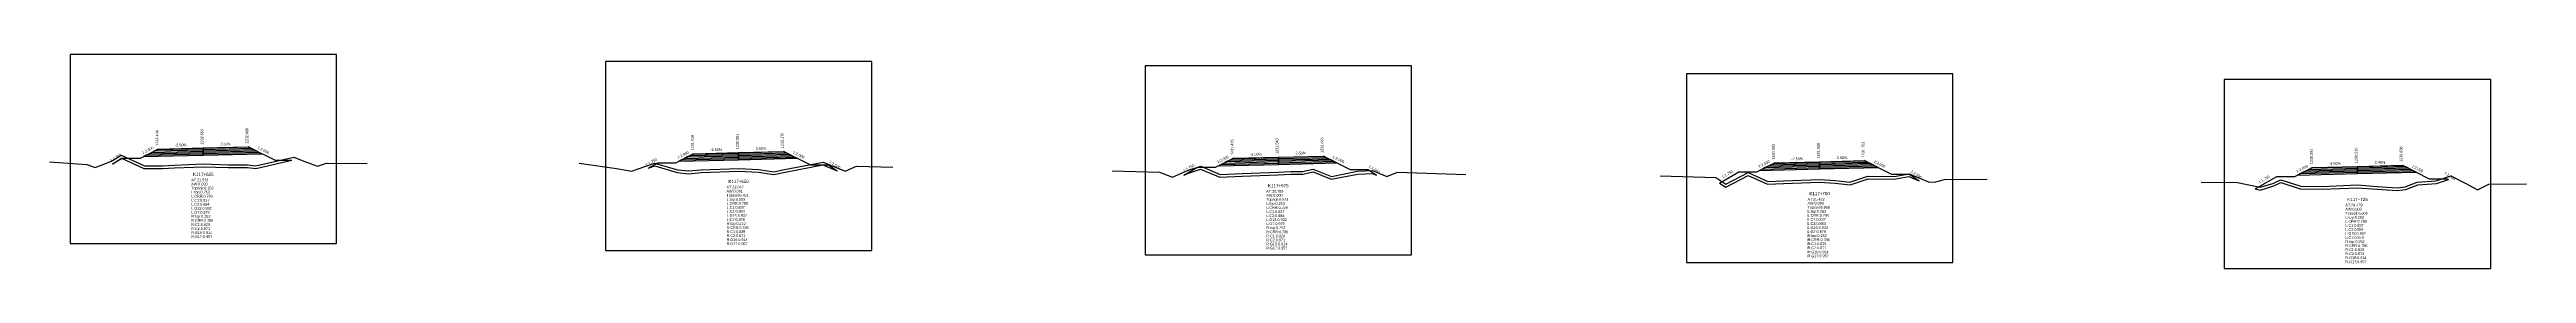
# Model space of a CAD drawing. Extents: x -7 to 78429, y 1189 to 1262.
# Drawn here: x 76019.3 to 76295.4, y 1219.2 to 1243 of the extents above; entities that cross this region are included whole.
import ezdxf
from ezdxf.enums import TextEntityAlignment as Align

# ---------------------------------------------------------------- set-up
doc = ezdxf.new("R2010")
doc.units = 0

msp = doc.modelspace()

# ---------------------------------------------------------------- linework, layer by layer
at = {"layer": 'A4_BORDER', "color": 7}
for points in [[(76021.577, 1221.955), (76051.277, 1221.955), (76051.277, 1242.955), (76021.577, 1242.955), (76021.577, 1221.955)], [(76081.245, 1221.162), (76110.945, 1221.162), (76110.945, 1242.162), (76081.245, 1242.162), (76081.245, 1221.162)], [(76141.401, 1220.69), (76171.101, 1220.69), (76171.101, 1241.69), (76141.401, 1241.69), (76141.401, 1220.69)], [(76201.735, 1219.816), (76231.435, 1219.816), (76231.435, 1240.816), (76201.735, 1240.816), (76201.735, 1219.816)], [(76261.689, 1219.159), (76291.389, 1219.159), (76291.389, 1240.159), (76261.689, 1240.159), (76261.689, 1219.159)]]:
    msp.add_lwpolyline(points, dxfattribs=at)
at = {"layer": 'CLEAR_GROUND', "color": 8}
for points in [[(76026.32, 1230.805), (76026.33, 1230.809), (76027.307, 1231.41), (76029.788, 1230.279), (76031.886, 1230.265), (76033.221, 1230.355), (76036.427, 1230.482), (76039.24, 1230.389), (76041.343, 1230.377), (76042.268, 1230.286), (76046.3, 1231.188)], [(76086.02, 1230.312), (76086.74, 1230.563), (76089.233, 1229.819), (76090.534, 1229.702), (76091.926, 1229.831), (76096.121, 1229.972), (76098.324, 1229.869), (76100.015, 1229.597), (76101.281, 1229.874), (76105.467, 1230.687), (76107.091, 1230.012)], [(76145.72, 1229.54), (76146.23, 1229.763), (76147.592, 1230.206), (76149.726, 1229.32), (76152.218, 1229.438), (76156.249, 1229.57), (76157.649, 1229.631), (76158.98, 1229.655), (76160.123, 1229.909), (76162.15, 1229.094), (76165.12, 1229.666), (76166.695, 1229.74), (76167.189, 1229.54)], [(76205.42, 1228.666), (76206.121, 1228.207), (76208.612, 1229.515), (76210.765, 1228.543), (76212.565, 1228.611), (76216.585, 1228.766), (76218.299, 1228.663), (76219.97, 1228.467), (76222.008, 1229.144), (76224.904, 1229.102), (76226.541, 1229.392), (76227.696, 1228.912)], [(76265.12, 1228.009), (76265.694, 1227.883), (76267.22, 1228.337), (76267.997, 1228.712), (76270.16, 1228.022), (76272.611, 1227.979), (76276.54, 1228.146), (76278.72, 1227.996), (76280.975, 1227.818), (76281.941, 1227.963), (76283.265, 1228.47), (76285.361, 1228.609), (76286.662, 1229.056)]]:
    msp.add_lwpolyline(points, dxfattribs=at)
at = {"layer": 'DESIGN_ROAD_TRIMMED', "color": 1}
for points in [[(76026.32, 1230.805), (76027.427, 1231.438), (76029.427, 1231.438), (76031.427, 1232.438), (76031.427, 1232.438), (76031.322, 1232.385), (76031.322, 1232.385), (76031.006, 1232.227), (76031.006, 1232.227), (76030.691, 1232.07), (76030.691, 1232.07), (76030.375, 1231.912), (76030.375, 1231.912), (76030.059, 1231.754), (76030.059, 1231.754), (76029.743, 1231.596), (76036.427, 1231.763), (76036.427, 1231.913), (76036.427, 1231.913), (76036.427, 1232.063), (76036.427, 1232.063), (76036.427, 1232.213), (76036.427, 1232.213), (76036.427, 1232.363), (76036.427, 1232.363), (76036.427, 1232.513), (76036.427, 1232.513), (76036.427, 1232.563), (76036.427, 1232.563), (76036.427, 1232.563), (76036.427, 1232.563), (76036.427, 1232.563), (76036.427, 1232.513), (76036.427, 1232.513), (76036.427, 1232.363), (76036.427, 1232.363), (76036.427, 1232.213), (76036.427, 1232.213), (76036.427, 1232.063), (76036.427, 1232.063), (76036.427, 1231.913), (76036.427, 1231.913), (76036.427, 1231.763), (76042.951, 1231.926), (76042.666, 1232.069), (76042.666, 1232.069), (76042.38, 1232.212), (76042.38, 1232.212), (76042.094, 1232.355), (76042.094, 1232.355), (76041.808, 1232.498), (76041.808, 1232.498), (76041.523, 1232.64), (76041.523, 1232.64), (76041.427, 1232.688), (76041.427, 1232.688), (76044.427, 1231.188), (76046.3, 1231.188)], [(76086.02, 1230.312), (76087.095, 1230.926), (76089.095, 1230.926), (76091.095, 1231.926), (76091.095, 1231.926), (76090.989, 1231.873), (76090.989, 1231.873), (76090.674, 1231.715), (76090.674, 1231.715), (76090.358, 1231.558), (76090.358, 1231.558), (76090.042, 1231.4), (76090.042, 1231.4), (76089.726, 1231.242), (76089.726, 1231.242), (76089.41, 1231.084), (76096.095, 1231.251), (76096.095, 1231.401), (76096.095, 1231.401), (76096.095, 1231.551), (76096.095, 1231.551), (76096.095, 1231.701), (76096.095, 1231.701), (76096.095, 1231.851), (76096.095, 1231.851), (76096.095, 1232.001), (76096.095, 1232.001), (76096.095, 1232.051), (76096.095, 1232.051), (76096.095, 1232.051), (76096.095, 1232.051), (76096.095, 1232.051), (76096.095, 1232.001), (76096.095, 1232.001), (76096.095, 1231.851), (76096.095, 1231.851), (76096.095, 1231.701), (76096.095, 1231.701), (76096.095, 1231.551), (76096.095, 1231.551), (76096.095, 1231.401), (76096.095, 1231.401), (76096.095, 1231.251), (76102.618, 1231.414), (76102.333, 1231.557), (76102.333, 1231.557), (76102.047, 1231.7), (76102.047, 1231.7), (76101.761, 1231.843), (76101.761, 1231.843), (76101.476, 1231.986), (76101.476, 1231.986), (76101.19, 1232.128), (76101.19, 1232.128), (76101.095, 1232.176), (76101.095, 1232.176), (76104.095, 1230.676), (76106.095, 1230.676), (76107.091, 1230.012)], [(76145.72, 1229.54), (76147.251, 1230.415), (76149.251, 1230.415), (76151.251, 1231.415), (76151.251, 1231.415), (76151.146, 1231.362), (76151.146, 1231.362), (76150.83, 1231.204), (76150.83, 1231.204), (76150.514, 1231.047), (76150.514, 1231.047), (76150.199, 1230.889), (76150.199, 1230.889), (76149.883, 1230.731), (76149.883, 1230.731), (76149.567, 1230.573), (76156.251, 1230.74), (76156.251, 1230.89), (76156.251, 1230.89), (76156.251, 1231.04), (76156.251, 1231.04), (76156.251, 1231.19), (76156.251, 1231.19), (76156.251, 1231.34), (76156.251, 1231.34), (76156.251, 1231.49), (76156.251, 1231.49), (76156.251, 1231.54), (76156.251, 1231.54), (76156.251, 1231.54), (76156.251, 1231.54), (76156.251, 1231.54), (76156.251, 1231.49), (76156.251, 1231.49), (76156.251, 1231.34), (76156.251, 1231.34), (76156.251, 1231.19), (76156.251, 1231.19), (76156.251, 1231.04), (76156.251, 1231.04), (76156.251, 1230.89), (76156.251, 1230.89), (76156.251, 1230.74), (76162.775, 1230.903), (76162.489, 1231.046), (76162.489, 1231.046), (76162.204, 1231.189), (76162.204, 1231.189), (76161.918, 1231.332), (76161.918, 1231.332), (76161.632, 1231.475), (76161.632, 1231.475), (76161.347, 1231.617), (76161.347, 1231.617), (76161.251, 1231.665), (76161.251, 1231.665), (76164.251, 1230.165), (76166.251, 1230.165), (76167.189, 1229.54)], [(76205.42, 1228.666), (76207.585, 1229.903), (76209.585, 1229.903), (76211.585, 1230.903), (76211.585, 1230.903), (76211.479, 1230.85), (76211.479, 1230.85), (76211.163, 1230.692), (76211.163, 1230.692), (76210.848, 1230.535), (76210.848, 1230.535), (76210.532, 1230.377), (76210.532, 1230.377), (76210.216, 1230.219), (76210.216, 1230.219), (76209.9, 1230.061), (76216.585, 1230.228), (76216.585, 1230.378), (76216.585, 1230.378), (76216.585, 1230.528), (76216.585, 1230.528), (76216.585, 1230.678), (76216.585, 1230.678), (76216.585, 1230.828), (76216.585, 1230.828), (76216.585, 1230.978), (76216.585, 1230.978), (76216.585, 1231.028), (76216.585, 1231.028), (76216.585, 1231.028), (76216.585, 1231.028), (76216.585, 1231.028), (76216.585, 1230.978), (76216.585, 1230.978), (76216.585, 1230.828), (76216.585, 1230.828), (76216.585, 1230.678), (76216.585, 1230.678), (76216.585, 1230.528), (76216.585, 1230.528), (76216.585, 1230.378), (76216.585, 1230.378), (76216.585, 1230.228), (76223.108, 1230.391), (76222.823, 1230.534), (76222.823, 1230.534), (76222.537, 1230.677), (76222.537, 1230.677), (76222.251, 1230.82), (76222.251, 1230.82), (76221.965, 1230.963), (76221.965, 1230.963), (76221.68, 1231.105), (76221.68, 1231.105), (76221.585, 1231.153), (76221.585, 1231.153), (76224.585, 1229.653), (76226.585, 1229.653), (76227.696, 1228.912)], [(76265.12, 1228.009), (76267.539, 1229.391), (76269.539, 1229.391), (76271.539, 1230.391), (76271.539, 1230.391), (76271.434, 1230.338), (76271.434, 1230.338), (76271.118, 1230.18), (76271.118, 1230.18), (76270.802, 1230.023), (76270.802, 1230.023), (76270.486, 1229.865), (76270.486, 1229.865), (76270.17, 1229.707), (76270.17, 1229.707), (76269.855, 1229.549), (76276.539, 1229.716), (76276.539, 1229.866), (76276.539, 1229.866), (76276.539, 1230.016), (76276.539, 1230.016), (76276.539, 1230.166), (76276.539, 1230.166), (76276.539, 1230.316), (76276.539, 1230.316), (76276.539, 1230.466), (76276.539, 1230.466), (76276.539, 1230.516), (76276.539, 1230.516), (76276.539, 1230.516), (76276.539, 1230.516), (76276.539, 1230.516), (76276.539, 1230.466), (76276.539, 1230.466), (76276.539, 1230.316), (76276.539, 1230.316), (76276.539, 1230.166), (76276.539, 1230.166), (76276.539, 1230.016), (76276.539, 1230.016), (76276.539, 1229.866), (76276.539, 1229.866), (76276.539, 1229.716), (76283.064, 1229.876), (76282.778, 1230.019), (76282.778, 1230.019), (76282.492, 1230.162), (76282.492, 1230.162), (76282.206, 1230.305), (76282.206, 1230.305), (76281.92, 1230.448), (76281.92, 1230.448), (76281.634, 1230.591), (76281.634, 1230.591), (76281.539, 1230.638), (76281.539, 1230.638), (76284.539, 1229.138), (76286.539, 1229.138), (76286.662, 1229.056)]]:
    msp.add_lwpolyline(points, dxfattribs=at)
at = {"layer": 'FINISHED_ROAD', "color": 2}
for points in [[(76027.427, 1231.438), (76029.427, 1231.438), (76031.427, 1232.438), (76031.427, 1232.438), (76036.427, 1232.563), (76041.427, 1232.688), (76041.427, 1232.688), (76044.427, 1231.188)], [(76087.095, 1230.926), (76089.095, 1230.926), (76091.095, 1231.926), (76091.095, 1231.926), (76096.095, 1232.051), (76101.095, 1232.176), (76101.095, 1232.176), (76104.095, 1230.676), (76106.095, 1230.676)], [(76147.251, 1230.415), (76149.251, 1230.415), (76151.251, 1231.415), (76151.251, 1231.415), (76156.251, 1231.54), (76161.251, 1231.665), (76161.251, 1231.665), (76164.251, 1230.165), (76166.251, 1230.165)], [(76207.585, 1229.903), (76209.585, 1229.903), (76211.585, 1230.903), (76211.585, 1230.903), (76216.585, 1231.028), (76221.585, 1231.153), (76221.585, 1231.153), (76224.585, 1229.653), (76226.585, 1229.653)], [(76267.539, 1229.391), (76269.539, 1229.391), (76271.539, 1230.391), (76271.539, 1230.391), (76276.539, 1230.516), (76281.539, 1230.638), (76281.539, 1230.638), (76284.539, 1229.138), (76286.539, 1229.138)]]:
    msp.add_lwpolyline(points, dxfattribs=at)
at = {"layer": 'LAYER_0', "color": 4}
for points in [[(76031.427, 1232.438), (76031.322, 1232.385), (76036.427, 1232.513), (76036.427, 1232.563)], [(76091.095, 1231.926), (76090.989, 1231.873), (76096.095, 1232.001), (76096.095, 1232.051)], [(76151.251, 1231.415), (76151.146, 1231.362), (76156.251, 1231.49), (76156.251, 1231.54)], [(76211.585, 1230.903), (76211.479, 1230.85), (76216.585, 1230.978), (76216.585, 1231.028)], [(76271.539, 1230.391), (76271.434, 1230.338), (76276.539, 1230.466), (76276.539, 1230.516)]]:
    msp.add_lwpolyline(points, dxfattribs=at)
at = {"layer": 'LAYER_1', "color": 4}
for points in [[(76031.322, 1232.385), (76031.006, 1232.227), (76036.427, 1232.363), (76036.427, 1232.513)], [(76090.989, 1231.873), (76090.674, 1231.715), (76096.095, 1231.851), (76096.095, 1232.001)], [(76151.146, 1231.362), (76150.83, 1231.204), (76156.251, 1231.34), (76156.251, 1231.49)], [(76211.479, 1230.85), (76211.163, 1230.692), (76216.585, 1230.828), (76216.585, 1230.978)], [(76271.434, 1230.338), (76271.118, 1230.18), (76276.539, 1230.316), (76276.539, 1230.466)]]:
    msp.add_lwpolyline(points, dxfattribs=at)
at = {"layer": 'LAYER_10', "color": 6}
for points in [[(76042.38, 1232.212), (76042.666, 1232.069), (76036.427, 1231.913), (76036.427, 1232.063)], [(76102.047, 1231.7), (76102.333, 1231.557), (76096.095, 1231.401), (76096.095, 1231.551)], [(76162.204, 1231.189), (76162.489, 1231.046), (76156.251, 1230.89), (76156.251, 1231.04)], [(76222.537, 1230.677), (76222.823, 1230.534), (76216.585, 1230.378), (76216.585, 1230.528)], [(76282.492, 1230.162), (76282.778, 1230.019), (76276.539, 1229.866), (76276.539, 1230.016)]]:
    msp.add_lwpolyline(points, dxfattribs=at)
at = {"layer": 'LAYER_11', "color": 6}
for points in [[(76042.666, 1232.069), (76042.951, 1231.926), (76036.427, 1231.763), (76036.427, 1231.913)], [(76102.333, 1231.557), (76102.618, 1231.414), (76096.095, 1231.251), (76096.095, 1231.401)], [(76162.489, 1231.046), (76162.775, 1230.903), (76156.251, 1230.74), (76156.251, 1230.89)], [(76222.823, 1230.534), (76223.108, 1230.391), (76216.585, 1230.228), (76216.585, 1230.378)], [(76282.778, 1230.019), (76283.064, 1229.876), (76276.539, 1229.716), (76276.539, 1229.866)]]:
    msp.add_lwpolyline(points, dxfattribs=at)
at = {"layer": 'LAYER_2', "color": 4}
for points in [[(76031.006, 1232.227), (76030.691, 1232.07), (76036.427, 1232.213), (76036.427, 1232.363)], [(76090.674, 1231.715), (76090.358, 1231.558), (76096.095, 1231.701), (76096.095, 1231.851)], [(76150.83, 1231.204), (76150.514, 1231.047), (76156.251, 1231.19), (76156.251, 1231.34)], [(76211.163, 1230.692), (76210.848, 1230.535), (76216.585, 1230.678), (76216.585, 1230.828)], [(76271.118, 1230.18), (76270.802, 1230.023), (76276.539, 1230.166), (76276.539, 1230.316)]]:
    msp.add_lwpolyline(points, dxfattribs=at)
at = {"layer": 'LAYER_3', "color": 4}
for points in [[(76030.691, 1232.07), (76030.375, 1231.912), (76036.427, 1232.063), (76036.427, 1232.213)], [(76090.358, 1231.558), (76090.042, 1231.4), (76096.095, 1231.551), (76096.095, 1231.701)], [(76150.514, 1231.047), (76150.199, 1230.889), (76156.251, 1231.04), (76156.251, 1231.19)], [(76210.848, 1230.535), (76210.532, 1230.377), (76216.585, 1230.528), (76216.585, 1230.678)], [(76270.802, 1230.023), (76270.486, 1229.865), (76276.539, 1230.016), (76276.539, 1230.166)]]:
    msp.add_lwpolyline(points, dxfattribs=at)
at = {"layer": 'LAYER_4', "color": 4}
for points in [[(76030.375, 1231.912), (76030.059, 1231.754), (76036.427, 1231.913), (76036.427, 1232.063)], [(76090.042, 1231.4), (76089.726, 1231.242), (76096.095, 1231.401), (76096.095, 1231.551)], [(76150.199, 1230.889), (76149.883, 1230.731), (76156.251, 1230.89), (76156.251, 1231.04)], [(76210.532, 1230.377), (76210.216, 1230.219), (76216.585, 1230.378), (76216.585, 1230.528)], [(76270.486, 1229.865), (76270.17, 1229.707), (76276.539, 1229.866), (76276.539, 1230.016)]]:
    msp.add_lwpolyline(points, dxfattribs=at)
at = {"layer": 'LAYER_5', "color": 4}
for points in [[(76030.059, 1231.754), (76029.743, 1231.596), (76036.427, 1231.763), (76036.427, 1231.913)], [(76089.726, 1231.242), (76089.41, 1231.084), (76096.095, 1231.251), (76096.095, 1231.401)], [(76149.883, 1230.731), (76149.567, 1230.573), (76156.251, 1230.74), (76156.251, 1230.89)], [(76210.216, 1230.219), (76209.9, 1230.061), (76216.585, 1230.228), (76216.585, 1230.378)], [(76270.17, 1229.707), (76269.855, 1229.549), (76276.539, 1229.716), (76276.539, 1229.866)]]:
    msp.add_lwpolyline(points, dxfattribs=at)
at = {"layer": 'LAYER_6', "color": 6}
for points in [[(76041.427, 1232.688), (76041.523, 1232.64), (76036.427, 1232.513), (76036.427, 1232.563)], [(76101.095, 1232.176), (76101.19, 1232.128), (76096.095, 1232.001), (76096.095, 1232.051)], [(76161.251, 1231.665), (76161.347, 1231.617), (76156.251, 1231.49), (76156.251, 1231.54)], [(76221.585, 1231.153), (76221.68, 1231.105), (76216.585, 1230.978), (76216.585, 1231.028)], [(76281.539, 1230.638), (76281.634, 1230.591), (76276.539, 1230.466), (76276.539, 1230.516)]]:
    msp.add_lwpolyline(points, dxfattribs=at)
at = {"layer": 'LAYER_7', "color": 6}
for points in [[(76041.523, 1232.64), (76041.808, 1232.498), (76036.427, 1232.363), (76036.427, 1232.513)], [(76101.19, 1232.128), (76101.476, 1231.986), (76096.095, 1231.851), (76096.095, 1232.001)], [(76161.347, 1231.617), (76161.632, 1231.475), (76156.251, 1231.34), (76156.251, 1231.49)], [(76221.68, 1231.105), (76221.965, 1230.963), (76216.585, 1230.828), (76216.585, 1230.978)], [(76281.634, 1230.591), (76281.92, 1230.448), (76276.539, 1230.316), (76276.539, 1230.466)]]:
    msp.add_lwpolyline(points, dxfattribs=at)
at = {"layer": 'LAYER_8', "color": 6}
for points in [[(76041.808, 1232.498), (76042.094, 1232.355), (76036.427, 1232.213), (76036.427, 1232.363)], [(76101.476, 1231.986), (76101.761, 1231.843), (76096.095, 1231.701), (76096.095, 1231.851)], [(76161.632, 1231.475), (76161.918, 1231.332), (76156.251, 1231.19), (76156.251, 1231.34)], [(76221.965, 1230.963), (76222.251, 1230.82), (76216.585, 1230.678), (76216.585, 1230.828)], [(76281.92, 1230.448), (76282.206, 1230.305), (76276.539, 1230.166), (76276.539, 1230.316)]]:
    msp.add_lwpolyline(points, dxfattribs=at)
at = {"layer": 'LAYER_9', "color": 6}
for points in [[(76042.094, 1232.355), (76042.38, 1232.212), (76036.427, 1232.063), (76036.427, 1232.213)], [(76101.761, 1231.843), (76102.047, 1231.7), (76096.095, 1231.551), (76096.095, 1231.701)], [(76161.918, 1231.332), (76162.204, 1231.189), (76156.251, 1231.04), (76156.251, 1231.19)], [(76222.251, 1230.82), (76222.537, 1230.677), (76216.585, 1230.528), (76216.585, 1230.678)], [(76282.206, 1230.305), (76282.492, 1230.162), (76276.539, 1230.016), (76276.539, 1230.166)]]:
    msp.add_lwpolyline(points, dxfattribs=at)
at = {"layer": 'NATURAL_GROUND', "color": 3}
for points in [[(76019.285, 1231.002), (76023.435, 1230.708), (76024.387, 1230.375), (76026.196, 1231.079), (76027.286, 1231.749), (76029.854, 1230.579), (76031.876, 1230.565), (76033.205, 1230.655), (76036.426, 1230.782), (76039.245, 1230.689), (76041.358, 1230.677), (76042.249, 1230.589), (76046.53, 1231.547), (76047.918, 1230.969), (76049.149, 1230.532), (76050.161, 1230.887), (76054.68, 1230.839)], [(76078.319, 1230.866), (76082.737, 1230.232), (76084.148, 1229.977), (76086.733, 1230.878), (76089.29, 1230.115), (76090.534, 1230.003), (76091.907, 1230.131), (76096.123, 1230.272), (76098.355, 1230.168), (76100.007, 1229.902), (76101.221, 1230.168), (76105.499, 1230.999), (76107.973, 1229.97), (76109.231, 1230.554), (76113.291, 1230.436)], [(76137.733, 1230.006), (76143.005, 1229.881), (76144.46, 1229.316), (76146.123, 1230.044), (76147.604, 1230.526), (76149.779, 1229.623), (76152.206, 1229.738), (76156.237, 1229.87), (76157.64, 1229.931), (76158.944, 1229.954), (76160.148, 1230.222), (76162.18, 1229.405), (76165.084, 1229.965), (76166.746, 1230.043), (76168.353, 1229.392), (76169.543, 1229.873), (76177.15, 1229.625)], [(76198.814, 1229.447), (76205.021, 1229.286), (76206.138, 1228.555), (76208.603, 1229.849), (76210.825, 1228.845), (76212.554, 1228.911), (76216.589, 1229.066), (76218.326, 1228.962), (76219.939, 1228.773), (76221.962, 1229.445), (76224.88, 1229.402), (76226.576, 1229.703), (76228.725, 1228.809), (76229.4, 1228.747), (76230.518, 1229.051), (76235.253, 1229.1)], [(76259.128, 1228.767), (76263.166, 1228.742), (76265.683, 1228.193), (76267.111, 1228.618), (76267.974, 1229.034), (76270.209, 1228.321), (76272.607, 1228.279), (76276.544, 1228.446), (76278.742, 1228.295), (76280.964, 1228.12), (76281.864, 1228.255), (76283.2, 1228.766), (76285.301, 1228.906), (76286.952, 1229.473), (76288.618, 1228.596), (76289.904, 1227.9), (76291.186, 1228.521), (76295.37, 1228.568)]]:
    msp.add_lwpolyline(points, dxfattribs=at)
at = {"layer": 'STRUCTURE_LEFT', "color": 4}
for points in [[(76031.427, 1232.438), (76031.322, 1232.385), (76031.322, 1232.385), (76031.006, 1232.227), (76031.006, 1232.227), (76030.691, 1232.07), (76030.691, 1232.07), (76030.375, 1231.912), (76030.375, 1231.912), (76030.059, 1231.754), (76030.059, 1231.754), (76029.743, 1231.596), (76036.427, 1231.763), (76036.427, 1231.913), (76036.427, 1231.913), (76036.427, 1232.063), (76036.427, 1232.063), (76036.427, 1232.213), (76036.427, 1232.213), (76036.427, 1232.363), (76036.427, 1232.363), (76036.427, 1232.513), (76036.427, 1232.513), (76036.427, 1232.563), (76036.427, 1232.563)], [(76091.095, 1231.926), (76090.989, 1231.873), (76090.989, 1231.873), (76090.674, 1231.715), (76090.674, 1231.715), (76090.358, 1231.558), (76090.358, 1231.558), (76090.042, 1231.4), (76090.042, 1231.4), (76089.726, 1231.242), (76089.726, 1231.242), (76089.41, 1231.084), (76096.095, 1231.251), (76096.095, 1231.401), (76096.095, 1231.401), (76096.095, 1231.551), (76096.095, 1231.551), (76096.095, 1231.701), (76096.095, 1231.701), (76096.095, 1231.851), (76096.095, 1231.851), (76096.095, 1232.001), (76096.095, 1232.001), (76096.095, 1232.051), (76096.095, 1232.051)], [(76151.251, 1231.415), (76151.146, 1231.362), (76151.146, 1231.362), (76150.83, 1231.204), (76150.83, 1231.204), (76150.514, 1231.047), (76150.514, 1231.047), (76150.199, 1230.889), (76150.199, 1230.889), (76149.883, 1230.731), (76149.883, 1230.731), (76149.567, 1230.573), (76156.251, 1230.74), (76156.251, 1230.89), (76156.251, 1230.89), (76156.251, 1231.04), (76156.251, 1231.04), (76156.251, 1231.19), (76156.251, 1231.19), (76156.251, 1231.34), (76156.251, 1231.34), (76156.251, 1231.49), (76156.251, 1231.49), (76156.251, 1231.54), (76156.251, 1231.54)], [(76211.585, 1230.903), (76211.479, 1230.85), (76211.479, 1230.85), (76211.163, 1230.692), (76211.163, 1230.692), (76210.848, 1230.535), (76210.848, 1230.535), (76210.532, 1230.377), (76210.532, 1230.377), (76210.216, 1230.219), (76210.216, 1230.219), (76209.9, 1230.061), (76216.585, 1230.228), (76216.585, 1230.378), (76216.585, 1230.378), (76216.585, 1230.528), (76216.585, 1230.528), (76216.585, 1230.678), (76216.585, 1230.678), (76216.585, 1230.828), (76216.585, 1230.828), (76216.585, 1230.978), (76216.585, 1230.978), (76216.585, 1231.028), (76216.585, 1231.028)], [(76271.539, 1230.391), (76271.434, 1230.338), (76271.434, 1230.338), (76271.118, 1230.18), (76271.118, 1230.18), (76270.802, 1230.023), (76270.802, 1230.023), (76270.486, 1229.865), (76270.486, 1229.865), (76270.17, 1229.707), (76270.17, 1229.707), (76269.855, 1229.549), (76276.539, 1229.716), (76276.539, 1229.866), (76276.539, 1229.866), (76276.539, 1230.016), (76276.539, 1230.016), (76276.539, 1230.166), (76276.539, 1230.166), (76276.539, 1230.316), (76276.539, 1230.316), (76276.539, 1230.466), (76276.539, 1230.466), (76276.539, 1230.516), (76276.539, 1230.516)]]:
    msp.add_lwpolyline(points, dxfattribs=at)
at = {"layer": 'STRUCTURE_RIGHT', "color": 6}
for points in [[(76036.427, 1232.563), (76036.427, 1232.563), (76036.427, 1232.513), (76036.427, 1232.513), (76036.427, 1232.363), (76036.427, 1232.363), (76036.427, 1232.213), (76036.427, 1232.213), (76036.427, 1232.063), (76036.427, 1232.063), (76036.427, 1231.913), (76036.427, 1231.913), (76036.427, 1231.763), (76042.951, 1231.926), (76042.666, 1232.069), (76042.666, 1232.069), (76042.38, 1232.212), (76042.38, 1232.212), (76042.094, 1232.355), (76042.094, 1232.355), (76041.808, 1232.498), (76041.808, 1232.498), (76041.523, 1232.64), (76041.523, 1232.64), (76041.427, 1232.688)], [(76096.095, 1232.051), (76096.095, 1232.051), (76096.095, 1232.001), (76096.095, 1232.001), (76096.095, 1231.851), (76096.095, 1231.851), (76096.095, 1231.701), (76096.095, 1231.701), (76096.095, 1231.551), (76096.095, 1231.551), (76096.095, 1231.401), (76096.095, 1231.401), (76096.095, 1231.251), (76102.618, 1231.414), (76102.333, 1231.557), (76102.333, 1231.557), (76102.047, 1231.7), (76102.047, 1231.7), (76101.761, 1231.843), (76101.761, 1231.843), (76101.476, 1231.986), (76101.476, 1231.986), (76101.19, 1232.128), (76101.19, 1232.128), (76101.095, 1232.176)], [(76156.251, 1231.54), (76156.251, 1231.54), (76156.251, 1231.49), (76156.251, 1231.49), (76156.251, 1231.34), (76156.251, 1231.34), (76156.251, 1231.19), (76156.251, 1231.19), (76156.251, 1231.04), (76156.251, 1231.04), (76156.251, 1230.89), (76156.251, 1230.89), (76156.251, 1230.74), (76162.775, 1230.903), (76162.489, 1231.046), (76162.489, 1231.046), (76162.204, 1231.189), (76162.204, 1231.189), (76161.918, 1231.332), (76161.918, 1231.332), (76161.632, 1231.475), (76161.632, 1231.475), (76161.347, 1231.617), (76161.347, 1231.617), (76161.251, 1231.665)], [(76216.585, 1231.028), (76216.585, 1231.028), (76216.585, 1230.978), (76216.585, 1230.978), (76216.585, 1230.828), (76216.585, 1230.828), (76216.585, 1230.678), (76216.585, 1230.678), (76216.585, 1230.528), (76216.585, 1230.528), (76216.585, 1230.378), (76216.585, 1230.378), (76216.585, 1230.228), (76223.108, 1230.391), (76222.823, 1230.534), (76222.823, 1230.534), (76222.537, 1230.677), (76222.537, 1230.677), (76222.251, 1230.82), (76222.251, 1230.82), (76221.965, 1230.963), (76221.965, 1230.963), (76221.68, 1231.105), (76221.68, 1231.105), (76221.585, 1231.153)], [(76276.539, 1230.516), (76276.539, 1230.516), (76276.539, 1230.466), (76276.539, 1230.466), (76276.539, 1230.316), (76276.539, 1230.316), (76276.539, 1230.166), (76276.539, 1230.166), (76276.539, 1230.016), (76276.539, 1230.016), (76276.539, 1229.866), (76276.539, 1229.866), (76276.539, 1229.716), (76283.064, 1229.876), (76282.778, 1230.019), (76282.778, 1230.019), (76282.492, 1230.162), (76282.492, 1230.162), (76282.206, 1230.305), (76282.206, 1230.305), (76281.92, 1230.448), (76281.92, 1230.448), (76281.634, 1230.591), (76281.634, 1230.591), (76281.539, 1230.638)]]:
    msp.add_lwpolyline(points, dxfattribs=at)

# ---------------------------------------------------------------- texts
at = {"layer": 'INFO_TEXT'}
for s, p in [('AT:21.576', (76035.077, 1228.855)), ('AW:0.020', (76035.077, 1228.405)), ('Topsoil:6.153', (76035.077, 1227.955)), ('L:top:0.253', (76035.077, 1227.505)), ('L:CRR:0.789', (76035.077, 1227.055)), ('L:C1:0.837', (76035.077, 1226.605)), ('L:C2:0.884', (76035.077, 1226.155)), ('L:G15:0.932', (76035.077, 1225.705)), ('AT:22.047', (76094.745, 1228.062)), ('AW:0.001', (76094.745, 1227.612)), ('Topsoil:6.451', (76094.745, 1227.162)), ('L:top:0.253', (76094.745, 1226.712)), ('L:CRR:0.789', (76094.745, 1226.262)), ('L:C1:0.837', (76094.745, 1225.812)), ('AT:20.709', (76154.901, 1227.59)), ('AW:0.000', (76154.901, 1227.14)), ('Topsoil:6.614', (76154.901, 1226.69)), ('L:top:0.253', (76154.901, 1226.24)), ('L:CRR:0.789', (76154.901, 1225.79)), ('AT:25.422', (76215.235, 1226.716)), ('AW:0.000', (76215.235, 1226.266)), ('Topsoil:6.959', (76215.235, 1225.816)), ('AT:28.279', (76275.189, 1226.059)), ('AW:0.000', (76275.189, 1225.609)), ('L:G7:0.979', (76035.077, 1225.255)), ('R:top:0.252', (76035.077, 1224.805)), ('R:CRR:0.786', (76035.077, 1224.355)), ('R:C1:0.829', (76035.077, 1223.905)), ('R:C2:0.871', (76035.077, 1223.455)), ('R:G15:0.914', (76035.077, 1223.005)), ('L:C2:0.884', (76094.745, 1225.362)), ('L:G15:0.932', (76094.745, 1224.912)), ('L:G7:0.979', (76094.745, 1224.462)), ('R:top:0.252', (76094.745, 1224.012)), ('R:CRR:0.786', (76094.745, 1223.562)), ('R:C1:0.829', (76094.745, 1223.112)), ('L:C1:0.837', (76154.901, 1225.34)), ('L:C2:0.884', (76154.901, 1224.89)), ('L:G15:0.932', (76154.901, 1224.44)), ('L:G7:0.979', (76154.901, 1223.99)), ('R:top:0.252', (76154.901, 1223.54)), ('R:CRR:0.786', (76154.901, 1223.09)), ('L:top:0.253', (76215.235, 1225.366)), ('L:CRR:0.789', (76215.235, 1224.916)), ('L:C1:0.837', (76215.235, 1224.466)), ('L:C2:0.884', (76215.235, 1224.016)), ('L:G15:0.932', (76215.235, 1223.566)), ('L:G7:0.979', (76215.235, 1223.116)), ('Topsoil:6.606', (76275.189, 1225.159)), ('L:top:0.253', (76275.189, 1224.709)), ('L:CRR:0.789', (76275.189, 1224.259)), ('L:C1:0.837', (76275.189, 1223.809)), ('L:C2:0.884', (76275.189, 1223.359)), ('L:G15:0.932', (76275.189, 1222.909)), ('R:G17:0.957', (76035.077, 1222.555)), ('R:C2:0.871', (76094.745, 1222.662)), ('R:G15:0.914', (76094.745, 1222.212)), ('R:G17:0.957', (76094.745, 1221.762)), ('R:C1:0.829', (76154.901, 1222.64)), ('R:C2:0.871', (76154.901, 1222.19)), ('R:G15:0.914', (76154.901, 1221.74)), ('R:G17:0.957', (76154.901, 1221.29)), ('R:top:0.252', (76215.235, 1222.666)), ('R:CRR:0.786', (76215.235, 1222.216)), ('R:C1:0.829', (76215.235, 1221.766)), ('R:C2:0.871', (76215.235, 1221.316)), ('R:G15:0.914', (76215.235, 1220.866)), ('R:G17:0.957', (76215.235, 1220.416)), ('L:G7:0.979', (76275.189, 1222.459)), ('R:top:0.252', (76275.189, 1222.009)), ('R:CRR:0.786', (76275.189, 1221.559)), ('R:C1:0.829', (76275.189, 1221.109)), ('R:C2:0.872', (76275.189, 1220.659)), ('R:G15:0.914', (76275.189, 1220.209)), ('R:G17:0.957', (76275.189, 1219.759))]:
    msp.add_text(s, height=0.3, dxfattribs=at).set_placement(p)
at = {"layer": 'LEFT_TEXT_H'}
for s, p in [('1232.438', (76031.427, 1232.798)), ('1231.926', (76091.095, 1232.286)), ('1231.415', (76151.251, 1231.775)), ('1230.903', (76211.585, 1231.263)), ('1230.391', (76271.539, 1230.751))]:
    msp.add_text(s, height=0.3, rotation=90, dxfattribs=at).set_placement(p)
at = {"layer": 'POINT_TEXT_H'}
for s, p in [('1232.563', (76036.427, 1232.923)), ('1232.051', (76096.095, 1232.411)), ('1231.540', (76156.251, 1231.9)), ('1231.028', (76216.585, 1231.388)), ('1230.516', (76276.539, 1230.876))]:
    msp.add_text(s, height=0.3, rotation=90, dxfattribs=at).set_placement(p)
at = {"layer": 'RIGHT_TEXT_H'}
for s, p in [('1232.688', (76041.427, 1233.048)), ('1232.176', (76101.095, 1232.536)), ('1231.665', (76161.251, 1232.025)), ('1231.153', (76221.585, 1231.513)), ('1230.638', (76281.539, 1230.998))]:
    msp.add_text(s, height=0.3, rotation=90, dxfattribs=at).set_placement(p)
at = {"layer": 'SLOPE_left'}
for s, rotation, p in [('1:1.750', 29.745, (76026.784, 1231.278)), ('1:2.000', 26.565, (76030.347, 1232.099)), ('1:1.750', 29.745, (76086.468, 1230.775)), ('1:2.000', 26.565, (76090.014, 1231.587)), ('1:2.000', 26.565, (76150.171, 1231.076)), ('1:1.750', 29.745, (76146.396, 1230.134)), ('1:1.750', 29.745, (76206.413, 1229.441)), ('1:2.000', 26.565, (76210.504, 1230.564)), ('1:1.750', 29.745, (76266.24, 1228.856)), ('1:2.000', 26.565, (76270.458, 1230.052))]:
    msp.add_text(s, height=0.3, rotation=rotation, dxfattribs=at).set_placement(p, align=Align.BOTTOM_CENTER)
at = {"layer": 'SLOPE_right'}
for s, rotation, p in [('1:2.000', -26.565, (76043.008, 1232.099)), ('1:2.000', -26.565, (76102.675, 1231.587)), ('1:2.000', -26.565, (76162.832, 1231.076)), ('1:1.500', -33.69, (76106.693, 1230.494)), ('1:1.500', -33.69, (76166.82, 1230.002)), ('1:2.000', -26.565, (76223.165, 1230.564)), ('1:1.500', -33.69, (76227.24, 1229.432)), ('1:2.000', -26.565, (76283.119, 1230.049)), ('1:1.500', -33.69, (76286.7, 1229.247))]:
    msp.add_text(s, height=0.3, rotation=rotation, dxfattribs=at).set_placement(p, align=Align.BOTTOM_CENTER)
at = {"layer": 'SLOPE_TEXT'}
for s, p in [('-2.50%', (76033.927, 1232.741)), ('2.50%', (76038.927, 1232.866)), ('-2.50%', (76093.595, 1232.228)), ('2.50%', (76098.595, 1232.353)), ('-2.50%', (76153.751, 1231.717)), ('2.50%', (76158.751, 1231.842)), ('-2.50%', (76214.085, 1231.206)), ('2.50%', (76219.085, 1231.331)), ('-2.50%', (76274.039, 1230.694)), ('2.45%', (76279.039, 1230.817))]:
    msp.add_text(s, height=0.3, dxfattribs=at).set_placement(p, align=Align.CENTER)
at = {"layer": 'STATION_TITLE'}
for s, p in [('K117+625', (76036.427, 1229.455)), ('K117+650', (76096.095, 1228.662)), ('K117+675', (76156.251, 1228.19)), ('K117+700', (76216.585, 1227.316)), ('K117+725', (76276.539, 1226.659))]:
    msp.add_text(s, height=0.36, dxfattribs=at).set_placement(p, align=Align.CENTER)

doc.saveas('drawing.dxf')
